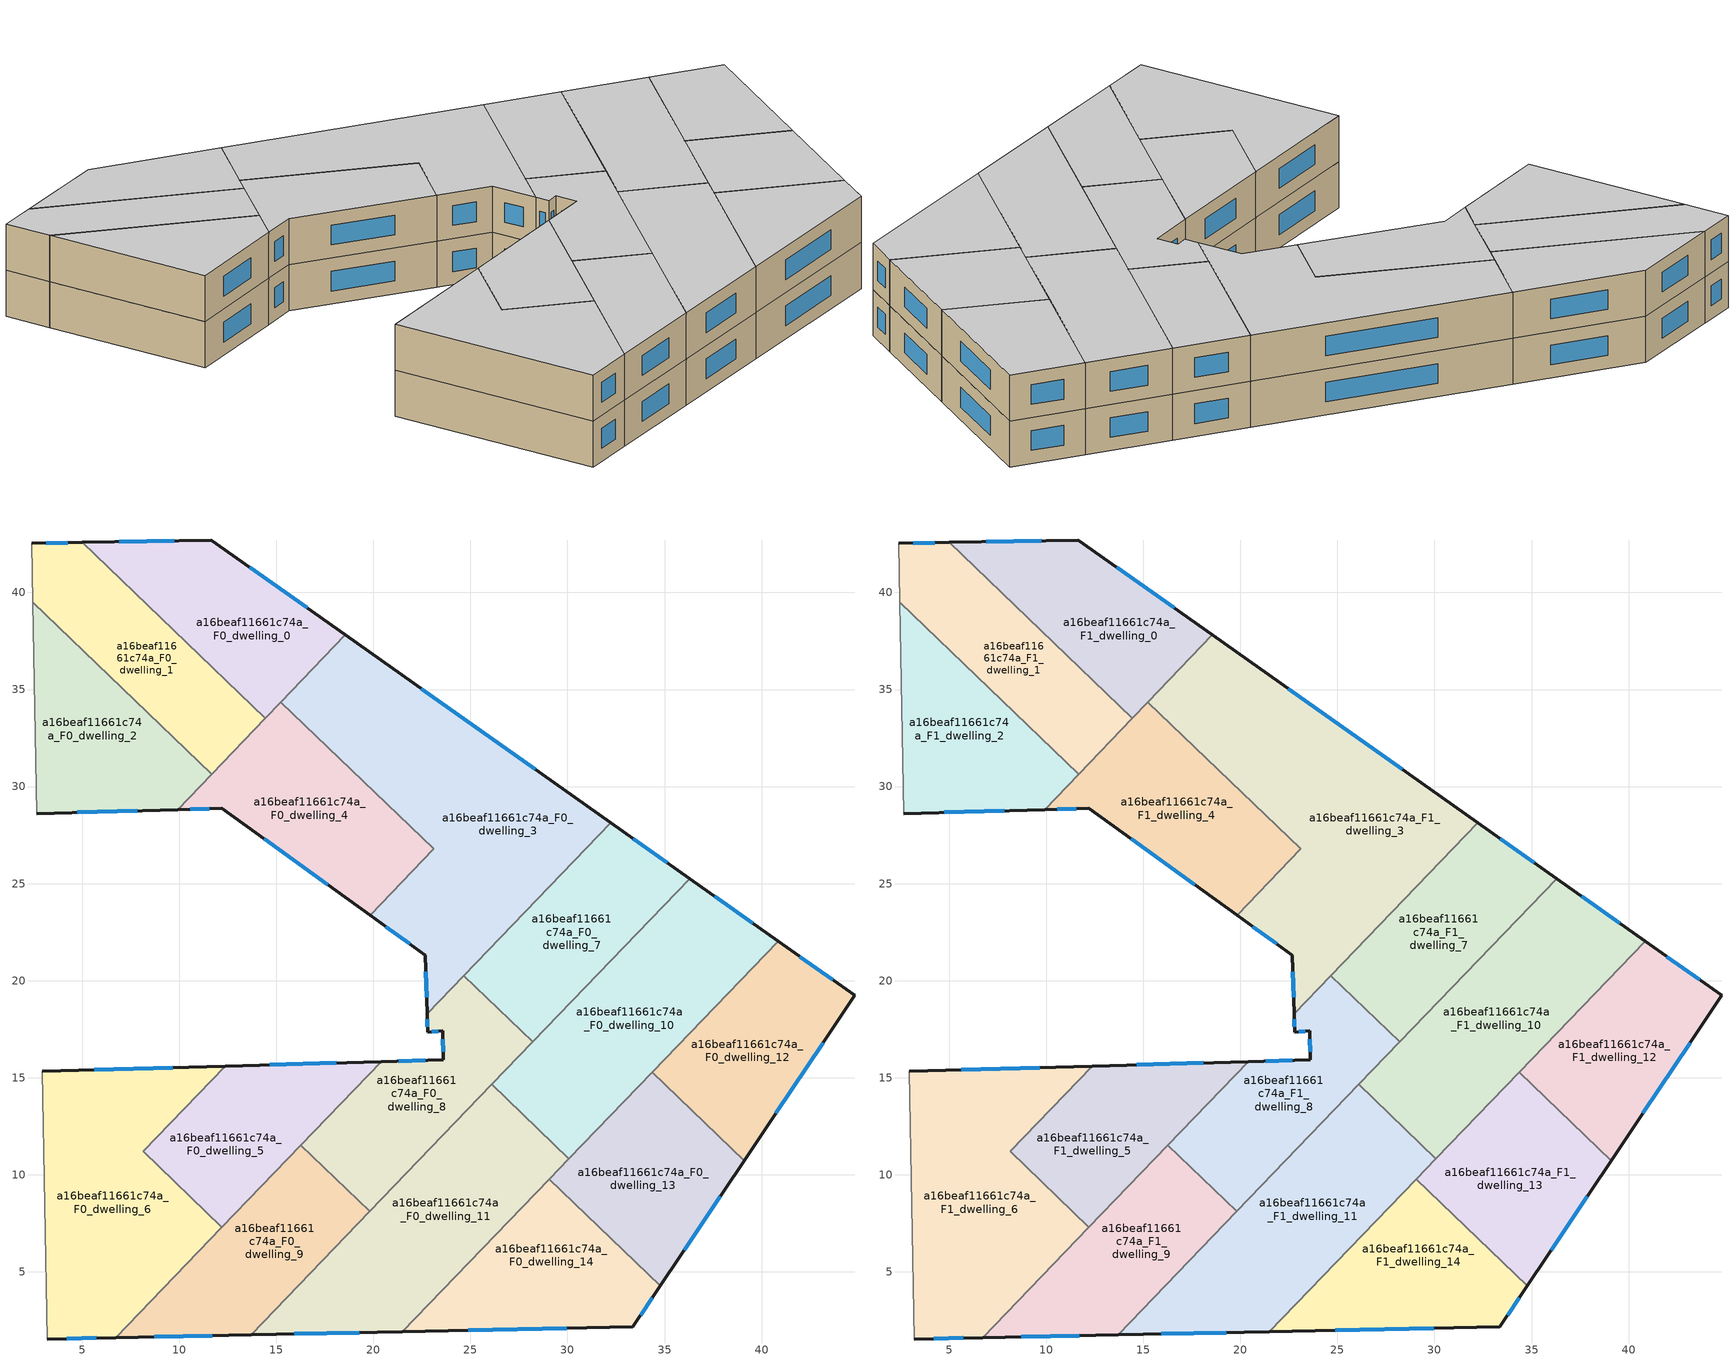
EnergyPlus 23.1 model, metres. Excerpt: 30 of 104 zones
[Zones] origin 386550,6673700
a16beaf11661c74a_F0_dwelling_0
 floor ground (EU_floor_Construction): 18.56,37.81 14.44,33.52 5.01,42.58 11.65,42.7 z0
 wall outside (EU_wall_Construction): 18.56,37.81 11.65,42.7 5.01,42.58 z0:3
 wall to a16beaf11661c74a_F0_dwelling_1 (EU_wall_Construction): 5.01,42.58 14.44,33.52 z0:3
 wall to a16beaf11661c74a_F0_dwelling_3 (EU_wall_Construction): 15.24,34.36 18.56,37.81 z0:3
 wall to a16beaf11661c74a_F0_dwelling_4 (EU_wall_Construction): 14.44,33.52 15.24,34.36 z0:3
 window (EU_Window_Construction): 16.59,39.21 13.62,41.3 / 9.75,42.67 6.91,42.61 z0.86:2.14
a16beaf11661c74a_F0_dwelling_1
 floor ground (EU_floor_Construction): 14.44,33.52 11.67,30.64 2.46,39.49 2.4,42.53 5.01,42.58 z0
 wall outside (EU_wall_Construction): 5.01,42.58 2.4,42.53 z0:3
 wall to a16beaf11661c74a_F0_dwelling_2 (EU_wall_Construction): 2.46,39.49 11.67,30.64 z0:3
 wall adiabatic (EU_wall_Construction): 2.4,42.53 2.46,39.49 z0:3
 wall to a16beaf11661c74a_F0_dwelling_4 (EU_wall_Construction): 11.67,30.64 14.44,33.52 z0:3
 window (EU_Window_Construction): 4.27,42.57 3.15,42.55 z0.86:2.14
a16beaf11661c74a_F0_dwelling_10
 floor ground (EU_floor_Construction): 40.85,22.04 30.07,10.84 26.1,14.66 36.3,25.26 z0
 wall outside (EU_wall_Construction): 40.85,22.04 36.3,25.26 z0:3
 wall to a16beaf11661c74a_F0_dwelling_11 (EU_wall_Construction): 26.1,14.66 30.07,10.84 z0:3
 wall to a16beaf11661c74a_F0_dwelling_12 (EU_wall_Construction): 34.36,15.3 40.85,22.04 z0:3
 wall to a16beaf11661c74a_F0_dwelling_7 (EU_wall_Construction): 36.3,25.26 28.21,16.86 z0:3
 wall to a16beaf11661c74a_F0_dwelling_13 (EU_wall_Construction): 30.07,10.84 34.36,15.3 z0:3
 wall to a16beaf11661c74a_F0_dwelling_8 (EU_wall_Construction): 28.21,16.86 26.1,14.66 z0:3
 window (EU_Window_Construction): 39.55,22.96 37.6,24.34 z0.86:2.14
a16beaf11661c74a_F0_dwelling_11
 floor ground (EU_floor_Construction): 30.07,10.84 21.5,1.92 13.7,1.76 26.1,14.66 z0
 wall outside (EU_wall_Construction): 13.7,1.76 21.5,1.92 z0:3
 wall to a16beaf11661c74a_F0_dwelling_14 (EU_wall_Construction): 21.5,1.92 29.05,9.78 z0:3
 wall to a16beaf11661c74a_F0_dwelling_8 (EU_wall_Construction): 26.1,14.66 19.81,8.12 z0:3
 wall to a16beaf11661c74a_F0_dwelling_9 (EU_wall_Construction): 19.81,8.12 13.7,1.76 z0:3
 wall to a16beaf11661c74a_F0_dwelling_13 (EU_wall_Construction): 29.05,9.78 30.07,10.84 z0:3
 window (EU_Window_Construction): 15.93,1.81 19.27,1.88 z0.86:2.14
a16beaf11661c74a_F0_dwelling_12
 floor ground (EU_floor_Construction): 44.8,19.25 39.1,10.74 34.36,15.3 40.85,22.04 z0
 wall outside (EU_wall_Construction): 39.1,10.74 44.8,19.25 40.85,22.04 z0:3
 wall to a16beaf11661c74a_F0_dwelling_13 (EU_wall_Construction): 34.36,15.3 39.1,10.74 z0:3
 window (EU_Window_Construction): 43.67,20.05 41.98,21.25 / 40.73,13.17 43.17,16.82 z0.86:2.14
a16beaf11661c74a_F0_dwelling_13
 floor ground (EU_floor_Construction): 39.1,10.74 34.77,4.28 29.05,9.78 34.36,15.3 z0
 wall outside (EU_wall_Construction): 34.77,4.28 39.1,10.74 z0:3
 wall to a16beaf11661c74a_F0_dwelling_14 (EU_wall_Construction): 29.05,9.78 34.77,4.28 z0:3
 window (EU_Window_Construction): 36.01,6.12 37.86,8.89 z0.86:2.14
a16beaf11661c74a_F0_dwelling_14
 floor ground (EU_floor_Construction): 34.77,4.28 33.36,2.17 21.5,1.92 29.05,9.78 z0
 wall outside (EU_wall_Construction): 21.5,1.92 33.36,2.17 34.77,4.28 z0:3
 window (EU_Window_Construction): 33.77,2.77 34.37,3.67 / 24.89,1.99 29.97,2.1 z0.86:2.14
a16beaf11661c74a_F0_dwelling_2
 floor ground (EU_floor_Construction): 11.67,30.64 9.91,28.82 2.67,28.61 2.46,39.49 z0
 wall outside (EU_wall_Construction): 2.67,28.61 9.91,28.82 z0:3
 wall adiabatic (EU_wall_Construction): 2.46,39.49 2.67,28.61 z0:3
 wall to a16beaf11661c74a_F0_dwelling_4 (EU_wall_Construction): 9.91,28.82 11.67,30.64 z0:3
 window (EU_Window_Construction): 4.74,28.67 7.85,28.76 z0.86:2.14
a16beaf11661c74a_F0_dwelling_3
 floor ground (EU_floor_Construction): 32.23,28.14 22.76,18.29 22.67,21.32 19.83,23.37 23.11,26.79 15.24,34.36 18.56,37.81 z0
 wall outside (EU_wall_Construction): 19.83,23.37 22.67,21.32 22.76,18.29 / 32.23,28.14 18.56,37.81 z0:3
 wall to a16beaf11661c74a_F0_dwelling_4 (EU_wall_Construction): 15.24,34.36 23.11,26.79 19.83,23.37 z0:3
 wall to a16beaf11661c74a_F0_dwelling_7 (EU_wall_Construction): 24.66,20.27 32.23,28.14 z0:3
 wall to a16beaf11661c74a_F0_dwelling_8 (EU_wall_Construction): 22.76,18.29 24.66,20.27 z0:3
 window (EU_Window_Construction): 22.7,20.45 22.74,19.16 / 20.64,22.79 21.86,21.91 / 28.33,30.9 22.47,35.05 z0.86:2.14
a16beaf11661c74a_F0_dwelling_4
 floor ground (EU_floor_Construction): 23.11,26.79 19.83,23.37 12.19,28.88 9.91,28.82 15.24,34.36 z0
 wall outside (EU_wall_Construction): 9.91,28.82 12.19,28.88 19.83,23.37 z0:3
 window (EU_Window_Construction): 14.37,27.31 17.65,24.95 / 10.56,28.83 11.54,28.86 z0.86:2.14
a16beaf11661c74a_F0_dwelling_5
 floor ground (EU_floor_Construction): 20.39,15.83 12.2,7.3 8.14,11.21 12.36,15.6 z0
 wall outside (EU_wall_Construction): 20.39,15.83 12.36,15.6 z0:3
 wall to a16beaf11661c74a_F0_dwelling_6 (EU_wall_Construction): 12.36,15.6 8.14,11.21 12.2,7.3 z0:3
 wall to a16beaf11661c74a_F0_dwelling_8 (EU_wall_Construction): 16.27,11.53 20.39,15.83 z0:3
 wall to a16beaf11661c74a_F0_dwelling_9 (EU_wall_Construction): 12.2,7.3 16.27,11.53 z0:3
 window (EU_Window_Construction): 18.1,15.76 14.65,15.67 z0.86:2.14
a16beaf11661c74a_F0_dwelling_6
 floor ground (EU_floor_Construction): 12.36,15.6 8.14,11.21 12.2,7.3 6.73,1.62 3.2,1.54 2.93,15.34 z0
 wall outside (EU_wall_Construction): 3.2,1.54 6.73,1.62 / 12.36,15.6 2.93,15.34 z0:3
 wall adiabatic (EU_wall_Construction): 2.93,15.34 3.2,1.54 z0:3
 wall to a16beaf11661c74a_F0_dwelling_9 (EU_wall_Construction): 6.73,1.62 12.2,7.3 z0:3
 window (EU_Window_Construction): 4.21,1.57 5.72,1.6 / 9.67,15.53 5.63,15.41 z0.86:2.14
a16beaf11661c74a_F0_dwelling_7
 floor ground (EU_floor_Construction): 36.3,25.26 28.21,16.86 24.66,20.27 32.23,28.14 z0
 wall outside (EU_wall_Construction): 36.3,25.26 32.23,28.14 z0:3
 wall to a16beaf11661c74a_F0_dwelling_8 (EU_wall_Construction): 24.66,20.27 28.21,16.86 z0:3
 window (EU_Window_Construction): 35.13,26.09 33.39,27.32 z0.86:2.14
a16beaf11661c74a_F0_dwelling_8
 floor ground (EU_floor_Construction): 28.21,16.86 19.81,8.12 16.27,11.53 20.39,15.83 23.6,15.92 23.58,17.42 22.79,17.35 22.76,18.29 24.66,20.27 z0
 wall outside (EU_wall_Construction): 22.76,18.29 22.79,17.35 23.58,17.42 23.6,15.92 20.39,15.83 z0:3
 wall to a16beaf11661c74a_F0_dwelling_9 (EU_wall_Construction): 16.27,11.53 19.81,8.12 z0:3
 window (EU_Window_Construction): 22.68,15.89 21.31,15.85 / 23.59,16.99 23.59,16.35 / 23.02,17.37 23.36,17.4 / 22.77,18.02 22.78,17.62 z0.86:2.14
a16beaf11661c74a_F0_dwelling_9
 floor ground (EU_floor_Construction): 19.81,8.12 13.7,1.76 6.73,1.62 16.27,11.53 z0
 wall outside (EU_wall_Construction): 6.73,1.62 13.7,1.76 z0:3
 window (EU_Window_Construction): 8.72,1.66 11.71,1.72 z0.86:2.14
a16beaf11661c74a_F1_dwelling_0
 floor to a16beaf11661c74a_F0_dwelling_0 (EU_floor_Construction): 18.56,37.81 14.44,33.52 5.01,42.58 11.65,42.7 z3
 wall outside (EU_wall_Construction): 18.56,37.81 11.65,42.7 5.01,42.58 z3:6
 wall to a16beaf11661c74a_F1_dwelling_1 (EU_wall_Construction): 5.01,42.58 14.44,33.52 z3:6
 wall to a16beaf11661c74a_F1_dwelling_3 (EU_wall_Construction): 15.24,34.36 18.56,37.81 z3:6
 wall to a16beaf11661c74a_F1_dwelling_4 (EU_wall_Construction): 14.44,33.52 15.24,34.36 z3:6
 window (EU_Window_Construction): 16.59,39.21 13.62,41.3 / 9.75,42.67 6.91,42.61 z3.86:5.14
 ceiling to a16beaf11661c74a_F2_dwelling_0 (EU_floor_Construction): 14.44,33.52 18.56,37.81 11.65,42.7 5.01,42.58 z6
a16beaf11661c74a_F1_dwelling_1
 floor to a16beaf11661c74a_F0_dwelling_1 (EU_floor_Construction): 14.44,33.52 11.67,30.64 2.46,39.49 2.4,42.53 5.01,42.58 z3
 wall outside (EU_wall_Construction): 5.01,42.58 2.4,42.53 z3:6
 wall to a16beaf11661c74a_F1_dwelling_2 (EU_wall_Construction): 2.46,39.49 11.67,30.64 z3:6
 wall adiabatic (EU_wall_Construction): 2.4,42.53 2.46,39.49 z3:6
 wall to a16beaf11661c74a_F1_dwelling_4 (EU_wall_Construction): 11.67,30.64 14.44,33.52 z3:6
 window (EU_Window_Construction): 4.27,42.57 3.15,42.55 z3.86:5.14
 ceiling to a16beaf11661c74a_F2_dwelling_1 (EU_floor_Construction): 11.67,30.64 14.44,33.52 5.01,42.58 2.4,42.53 2.46,39.49 z6
a16beaf11661c74a_F1_dwelling_10
 floor to a16beaf11661c74a_F0_dwelling_10 (EU_floor_Construction): 40.85,22.04 30.07,10.84 26.1,14.66 36.3,25.26 z3
 wall outside (EU_wall_Construction): 40.85,22.04 36.3,25.26 z3:6
 wall to a16beaf11661c74a_F1_dwelling_11 (EU_wall_Construction): 26.1,14.66 30.07,10.84 z3:6
 wall to a16beaf11661c74a_F1_dwelling_12 (EU_wall_Construction): 34.36,15.3 40.85,22.04 z3:6
 wall to a16beaf11661c74a_F1_dwelling_7 (EU_wall_Construction): 36.3,25.26 28.21,16.86 z3:6
 wall to a16beaf11661c74a_F1_dwelling_13 (EU_wall_Construction): 30.07,10.84 34.36,15.3 z3:6
 wall to a16beaf11661c74a_F1_dwelling_8 (EU_wall_Construction): 28.21,16.86 26.1,14.66 z3:6
 window (EU_Window_Construction): 39.55,22.96 37.6,24.34 z3.86:5.14
 ceiling to a16beaf11661c74a_F2_dwelling_10 (EU_floor_Construction): 30.07,10.84 40.85,22.04 36.3,25.26 26.1,14.66 z6
a16beaf11661c74a_F1_dwelling_11
 floor to a16beaf11661c74a_F0_dwelling_11 (EU_floor_Construction): 30.07,10.84 21.5,1.92 13.7,1.76 26.1,14.66 z3
 wall outside (EU_wall_Construction): 13.7,1.76 21.5,1.92 z3:6
 wall to a16beaf11661c74a_F1_dwelling_14 (EU_wall_Construction): 21.5,1.92 29.05,9.78 z3:6
 wall to a16beaf11661c74a_F1_dwelling_8 (EU_wall_Construction): 26.1,14.66 19.81,8.12 z3:6
 wall to a16beaf11661c74a_F1_dwelling_9 (EU_wall_Construction): 19.81,8.12 13.7,1.76 z3:6
 wall to a16beaf11661c74a_F1_dwelling_13 (EU_wall_Construction): 29.05,9.78 30.07,10.84 z3:6
 window (EU_Window_Construction): 15.93,1.81 19.27,1.88 z3.86:5.14
 ceiling to a16beaf11661c74a_F2_dwelling_11 (EU_floor_Construction): 21.5,1.92 30.07,10.84 26.1,14.66 13.7,1.76 z6
a16beaf11661c74a_F1_dwelling_12
 floor to a16beaf11661c74a_F0_dwelling_12 (EU_floor_Construction): 44.8,19.25 39.1,10.74 34.36,15.3 40.85,22.04 z3
 wall outside (EU_wall_Construction): 39.1,10.74 44.8,19.25 40.85,22.04 z3:6
 wall to a16beaf11661c74a_F1_dwelling_13 (EU_wall_Construction): 34.36,15.3 39.1,10.74 z3:6
 window (EU_Window_Construction): 43.67,20.05 41.98,21.25 / 40.73,13.17 43.17,16.82 z3.86:5.14
 ceiling to a16beaf11661c74a_F2_dwelling_12 (EU_floor_Construction): 39.1,10.74 44.8,19.25 40.85,22.04 34.36,15.3 z6
a16beaf11661c74a_F1_dwelling_13
 floor to a16beaf11661c74a_F0_dwelling_13 (EU_floor_Construction): 39.1,10.74 34.77,4.28 29.05,9.78 34.36,15.3 z3
 wall outside (EU_wall_Construction): 34.77,4.28 39.1,10.74 z3:6
 wall to a16beaf11661c74a_F1_dwelling_14 (EU_wall_Construction): 29.05,9.78 34.77,4.28 z3:6
 window (EU_Window_Construction): 36.01,6.12 37.86,8.89 z3.86:5.14
 ceiling to a16beaf11661c74a_F2_dwelling_13 (EU_floor_Construction): 34.77,4.28 39.1,10.74 34.36,15.3 29.05,9.78 z6
a16beaf11661c74a_F1_dwelling_14
 floor to a16beaf11661c74a_F0_dwelling_14 (EU_floor_Construction): 34.77,4.28 33.36,2.17 21.5,1.92 29.05,9.78 z3
 wall outside (EU_wall_Construction): 21.5,1.92 33.36,2.17 34.77,4.28 z3:6
 window (EU_Window_Construction): 33.77,2.77 34.37,3.67 / 24.89,1.99 29.97,2.1 z3.86:5.14
 ceiling to a16beaf11661c74a_F2_dwelling_14 (EU_floor_Construction): 33.36,2.17 34.77,4.28 29.05,9.78 21.5,1.92 z6
a16beaf11661c74a_F1_dwelling_2
 floor to a16beaf11661c74a_F0_dwelling_2 (EU_floor_Construction): 11.67,30.64 9.91,28.82 2.67,28.61 2.46,39.49 z3
 wall outside (EU_wall_Construction): 2.67,28.61 9.91,28.82 z3:6
 wall adiabatic (EU_wall_Construction): 2.46,39.49 2.67,28.61 z3:6
 wall to a16beaf11661c74a_F1_dwelling_4 (EU_wall_Construction): 9.91,28.82 11.67,30.64 z3:6
 window (EU_Window_Construction): 4.74,28.67 7.85,28.76 z3.86:5.14
 ceiling to a16beaf11661c74a_F2_dwelling_2 (EU_floor_Construction): 9.91,28.82 11.67,30.64 2.46,39.49 2.67,28.61 z6
a16beaf11661c74a_F1_dwelling_3
 floor to a16beaf11661c74a_F0_dwelling_3 (EU_floor_Construction): 32.23,28.14 22.76,18.29 22.67,21.32 19.83,23.37 23.11,26.79 15.24,34.36 18.56,37.81 z3
 wall outside (EU_wall_Construction): 19.83,23.37 22.67,21.32 22.76,18.29 / 32.23,28.14 18.56,37.81 z3:6
 wall to a16beaf11661c74a_F1_dwelling_4 (EU_wall_Construction): 15.24,34.36 23.11,26.79 19.83,23.37 z3:6
 wall to a16beaf11661c74a_F1_dwelling_7 (EU_wall_Construction): 24.66,20.27 32.23,28.14 z3:6
 wall to a16beaf11661c74a_F1_dwelling_8 (EU_wall_Construction): 22.76,18.29 24.66,20.27 z3:6
 window (EU_Window_Construction): 22.7,20.45 22.74,19.16 / 20.64,22.79 21.86,21.91 / 28.33,30.9 22.47,35.05 z3.86:5.14
 ceiling to a16beaf11661c74a_F2_dwelling_3 (EU_floor_Construction): 22.76,18.29 32.23,28.14 18.56,37.81 15.24,34.36 23.11,26.79 19.83,23.37 22.67,21.32 z6
a16beaf11661c74a_F1_dwelling_4
 floor to a16beaf11661c74a_F0_dwelling_4 (EU_floor_Construction): 23.11,26.79 19.83,23.37 12.19,28.88 9.91,28.82 15.24,34.36 z3
 wall outside (EU_wall_Construction): 9.91,28.82 12.19,28.88 19.83,23.37 z3:6
 window (EU_Window_Construction): 14.37,27.31 17.65,24.95 / 10.56,28.83 11.54,28.86 z3.86:5.14
 ceiling to a16beaf11661c74a_F2_dwelling_4 (EU_floor_Construction): 19.83,23.37 23.11,26.79 15.24,34.36 9.91,28.82 12.19,28.88 z6
a16beaf11661c74a_F1_dwelling_5
 floor to a16beaf11661c74a_F0_dwelling_5 (EU_floor_Construction): 20.39,15.83 12.2,7.3 8.14,11.21 12.36,15.6 z3
 wall outside (EU_wall_Construction): 20.39,15.83 12.36,15.6 z3:6
 wall to a16beaf11661c74a_F1_dwelling_6 (EU_wall_Construction): 12.36,15.6 8.14,11.21 12.2,7.3 z3:6
 wall to a16beaf11661c74a_F1_dwelling_8 (EU_wall_Construction): 16.27,11.53 20.39,15.83 z3:6
 wall to a16beaf11661c74a_F1_dwelling_9 (EU_wall_Construction): 12.2,7.3 16.27,11.53 z3:6
 window (EU_Window_Construction): 18.1,15.76 14.65,15.67 z3.86:5.14
 ceiling to a16beaf11661c74a_F2_dwelling_5 (EU_floor_Construction): 12.2,7.3 20.39,15.83 12.36,15.6 8.14,11.21 z6
a16beaf11661c74a_F1_dwelling_6
 floor to a16beaf11661c74a_F0_dwelling_6 (EU_floor_Construction): 12.36,15.6 8.14,11.21 12.2,7.3 6.73,1.62 3.2,1.54 2.93,15.34 z3
 wall outside (EU_wall_Construction): 3.2,1.54 6.73,1.62 / 12.36,15.6 2.93,15.34 z3:6
 wall adiabatic (EU_wall_Construction): 2.93,15.34 3.2,1.54 z3:6
 wall to a16beaf11661c74a_F1_dwelling_9 (EU_wall_Construction): 6.73,1.62 12.2,7.3 z3:6
 window (EU_Window_Construction): 4.21,1.57 5.72,1.6 / 9.67,15.53 5.63,15.41 z3.86:5.14
 ceiling to a16beaf11661c74a_F2_dwelling_6 (EU_floor_Construction): 6.73,1.62 12.2,7.3 8.14,11.21 12.36,15.6 2.93,15.34 3.2,1.54 z6
a16beaf11661c74a_F1_dwelling_7
 floor to a16beaf11661c74a_F0_dwelling_7 (EU_floor_Construction): 36.3,25.26 28.21,16.86 24.66,20.27 32.23,28.14 z3
 wall outside (EU_wall_Construction): 36.3,25.26 32.23,28.14 z3:6
 wall to a16beaf11661c74a_F1_dwelling_8 (EU_wall_Construction): 24.66,20.27 28.21,16.86 z3:6
 window (EU_Window_Construction): 35.13,26.09 33.39,27.32 z3.86:5.14
 ceiling to a16beaf11661c74a_F2_dwelling_7 (EU_floor_Construction): 28.21,16.86 36.3,25.26 32.23,28.14 24.66,20.27 z6
a16beaf11661c74a_F1_dwelling_8
 floor to a16beaf11661c74a_F0_dwelling_8 (EU_floor_Construction): 28.21,16.86 19.81,8.12 16.27,11.53 20.39,15.83 23.6,15.92 23.58,17.42 22.79,17.35 22.76,18.29 24.66,20.27 z3
 wall outside (EU_wall_Construction): 22.76,18.29 22.79,17.35 23.58,17.42 23.6,15.92 20.39,15.83 z3:6
 wall to a16beaf11661c74a_F1_dwelling_9 (EU_wall_Construction): 16.27,11.53 19.81,8.12 z3:6
 window (EU_Window_Construction): 22.68,15.89 21.31,15.85 / 23.59,16.99 23.59,16.35 / 23.02,17.37 23.36,17.4 / 22.77,18.02 22.78,17.62 z3.86:5.14
 ceiling to a16beaf11661c74a_F2_dwelling_8 (EU_floor_Construction): 19.81,8.12 28.21,16.86 24.66,20.27 22.76,18.29 22.79,17.35 23.58,17.42 23.6,15.92 20.39,15.83 16.27,11.53 z6
a16beaf11661c74a_F1_dwelling_9
 floor to a16beaf11661c74a_F0_dwelling_9 (EU_floor_Construction): 19.81,8.12 13.7,1.76 6.73,1.62 16.27,11.53 z3
 wall outside (EU_wall_Construction): 6.73,1.62 13.7,1.76 z3:6
 window (EU_Window_Construction): 8.72,1.66 11.71,1.72 z3.86:5.14
 ceiling to a16beaf11661c74a_F2_dwelling_9 (EU_floor_Construction): 13.7,1.76 19.81,8.12 16.27,11.53 6.73,1.62 z6
[Building]
EU S2 Campaign: North Axis=0; Terrain=City; Solar Distribution=FullExterior
[Site:Location]
Helsinki-Vantaa.AP: Latitude=60.317; Longitude=24.963; Time Zone=2; Elevation=54.6
[SizingPeriod:WeatherFileDays]
AnnualSizingPeriod: Begin Month=1; Begin Day of Month=1; End Month=12; End Day of Month=31; Day of Week for Start Day=Monday; Use Weather File Daylight Saving Period=No; Use Weather File Rain and Snow Indicators=No
[MATERIAL]
EU_InternalMass_Material: Roughness=MediumRough; Thickness=0.1; Conductivity=1; Density=1800; Specific Heat=900; Thermal Absorptance=0.9; Solar Absorptance=0.7; Visible Absorptance=0.7
[MATERIAL:NOMASS] Roughness=MediumRough; Thermal Absorptance=0.9; Solar Absorptance=0.7; Visible Absorptance=0.7
Name | Thermal Resistance
EU_wall_NoMass | 1.10183
EU_floor_NoMass | 1.70606
[WINDOWMATERIAL:SIMPLEGLAZINGSYSTEM]
EU_Window_SimpleGlazing: UFactor=3.11035; Solar Heat Gain Coefficient=0.8; Visible Transmittance=0.8
[CONSTRUCTION]
EU_wall_Construction: EU_wall_NoMass
EU_floor_Construction: EU_floor_NoMass
EU_Window_Construction: EU_Window_SimpleGlazing
EU_InternalMass_Construction: EU_InternalMass_Material
[ZONE] Type=1; Multiplier=1; Ceiling Height=autocalculate; Floor Area=autocalculate; Part of Total Floor Area=Yes
Name | Volume
a16beaf11661c74a_F0_dwelling_0; a16beaf11661c74a_F1_dwelling_0; a16beaf11661c74a_F0_dwelling_8; a16beaf11661c74a_F1_dwelling_8 | 166.733
a16beaf11661c74a_F0_dwelling_1; a16beaf11661c74a_F1_dwelling_1 | 166.741
a16beaf11661c74a_F0_dwelling_10; a16beaf11661c74a_F1_dwelling_10 | 250.133
a16beaf11661c74a_F0_dwelling_11; a16beaf11661c74a_F1_dwelling_11 | 250.11
a16beaf11661c74a_F0_dwelling_12; a16beaf11661c74a_F1_dwelling_12 | 166.745
a16beaf11661c74a_F0_dwelling_13; a16beaf11661c74a_F1_dwelling_13 | 166.737
a16beaf11661c74a_F0_dwelling_14; a16beaf11661c74a_F1_dwelling_14 | 166.75
a16beaf11661c74a_F0_dwelling_2; a16beaf11661c74a_F1_dwelling_2 | 166.762
a16beaf11661c74a_F0_dwelling_3; a16beaf11661c74a_F1_dwelling_3 | 381.353
a16beaf11661c74a_F0_dwelling_4; a16beaf11661c74a_F1_dwelling_4 | 183.973
a16beaf11661c74a_F0_dwelling_5; a16beaf11661c74a_F1_dwelling_5 | 151.468
a16beaf11661c74a_F0_dwelling_6; a16beaf11661c74a_F1_dwelling_6 | 283.698
a16beaf11661c74a_F0_dwelling_7; a16beaf11661c74a_F1_dwelling_7 | 166.718
a16beaf11661c74a_F0_dwelling_9; a16beaf11661c74a_F1_dwelling_9 | 166.726
[INTERNALMASS] Construction=EU_InternalMass_Construction
Name | Zone or ZoneList | Surface Area
a16beaf11661c74a_F0_dwelling_0_EU_InternalMass | a16beaf11661c74a_F0_dwelling_0 | 55.5774
a16beaf11661c74a_F0_dwelling_1_EU_InternalMass | a16beaf11661c74a_F0_dwelling_1 | 55.5804
a16beaf11661c74a_F0_dwelling_2_EU_InternalMass | a16beaf11661c74a_F0_dwelling_2 | 55.5874
a16beaf11661c74a_F0_dwelling_3_EU_InternalMass | a16beaf11661c74a_F0_dwelling_3 | 127.118
a16beaf11661c74a_F0_dwelling_4_EU_InternalMass | a16beaf11661c74a_F0_dwelling_4 | 61.324
a16beaf11661c74a_F0_dwelling_5_EU_InternalMass | a16beaf11661c74a_F0_dwelling_5 | 50.4892
a16beaf11661c74a_F0_dwelling_6_EU_InternalMass | a16beaf11661c74a_F0_dwelling_6 | 94.5652
a16beaf11661c74a_F0_dwelling_7_EU_InternalMass | a16beaf11661c74a_F0_dwelling_7 | 55.573
a16beaf11661c74a_F0_dwelling_8_EU_InternalMass | a16beaf11661c74a_F0_dwelling_8 | 55.5777
a16beaf11661c74a_F0_dwelling_9_EU_InternalMass | a16beaf11661c74a_F0_dwelling_9 | 55.5757
a16beaf11661c74a_F0_dwelling_10_EU_InternalMass | a16beaf11661c74a_F0_dwelling_10 | 83.3779
a16beaf11661c74a_F0_dwelling_11_EU_InternalMass | a16beaf11661c74a_F0_dwelling_11 | 83.3698
a16beaf11661c74a_F0_dwelling_12_EU_InternalMass | a16beaf11661c74a_F0_dwelling_12 | 55.5818
a16beaf11661c74a_F0_dwelling_13_EU_InternalMass | a16beaf11661c74a_F0_dwelling_13 | 55.579
a16beaf11661c74a_F0_dwelling_14_EU_InternalMass | a16beaf11661c74a_F0_dwelling_14 | 55.5833
a16beaf11661c74a_F1_dwelling_0_EU_InternalMass | a16beaf11661c74a_F1_dwelling_0 | 55.5774
a16beaf11661c74a_F1_dwelling_1_EU_InternalMass | a16beaf11661c74a_F1_dwelling_1 | 55.5804
a16beaf11661c74a_F1_dwelling_2_EU_InternalMass | a16beaf11661c74a_F1_dwelling_2 | 55.5874
a16beaf11661c74a_F1_dwelling_3_EU_InternalMass | a16beaf11661c74a_F1_dwelling_3 | 127.118
a16beaf11661c74a_F1_dwelling_4_EU_InternalMass | a16beaf11661c74a_F1_dwelling_4 | 61.324
a16beaf11661c74a_F1_dwelling_5_EU_InternalMass | a16beaf11661c74a_F1_dwelling_5 | 50.4892
a16beaf11661c74a_F1_dwelling_6_EU_InternalMass | a16beaf11661c74a_F1_dwelling_6 | 94.5652
a16beaf11661c74a_F1_dwelling_7_EU_InternalMass | a16beaf11661c74a_F1_dwelling_7 | 55.573
a16beaf11661c74a_F1_dwelling_8_EU_InternalMass | a16beaf11661c74a_F1_dwelling_8 | 55.5777
a16beaf11661c74a_F1_dwelling_9_EU_InternalMass | a16beaf11661c74a_F1_dwelling_9 | 55.5757
a16beaf11661c74a_F1_dwelling_10_EU_InternalMass | a16beaf11661c74a_F1_dwelling_10 | 83.3779
a16beaf11661c74a_F1_dwelling_11_EU_InternalMass | a16beaf11661c74a_F1_dwelling_11 | 83.3698
a16beaf11661c74a_F1_dwelling_12_EU_InternalMass | a16beaf11661c74a_F1_dwelling_12 | 55.5818
a16beaf11661c74a_F1_dwelling_13_EU_InternalMass | a16beaf11661c74a_F1_dwelling_13 | 55.579
a16beaf11661c74a_F1_dwelling_14_EU_InternalMass | a16beaf11661c74a_F1_dwelling_14 | 55.5833
[OTHEREQUIPMENT] Fuel Type=Electricity; Design Level Calculation Method=Watts/Area; Power per Zone Floor Area=1; Fraction Latent=0; Fraction Radiant=0; Fraction Lost=0; Carbon Dioxide Generation Rate=0; EndUse Subcategory=EU_Step8_InternalGains
Name | Zone or ZoneList or Space or SpaceList | Schedule
EU_Step8_InternalGain_a16beaf11661c74a_F0_dwelling_0_f000 | a16beaf11661c74a_F0_dwelling_0 | EU_Step8_GainSchedule_a16beaf11661c74a_F0_dwelling_0_f000
EU_Step8_InternalGain_a16beaf11661c74a_F0_dwelling_1_f000 | a16beaf11661c74a_F0_dwelling_1 | EU_Step8_GainSchedule_a16beaf11661c74a_F0_dwelling_1_f000
EU_Step8_InternalGain_a16beaf11661c74a_F0_dwelling_2_f000 | a16beaf11661c74a_F0_dwelling_2 | EU_Step8_GainSchedule_a16beaf11661c74a_F0_dwelling_2_f000
EU_Step8_InternalGain_a16beaf11661c74a_F0_dwelling_3_f000 | a16beaf11661c74a_F0_dwelling_3 | EU_Step8_GainSchedule_a16beaf11661c74a_F0_dwelling_3_f000
EU_Step8_InternalGain_a16beaf11661c74a_F0_dwelling_4_f000 | a16beaf11661c74a_F0_dwelling_4 | EU_Step8_GainSchedule_a16beaf11661c74a_F0_dwelling_4_f000
EU_Step8_InternalGain_a16beaf11661c74a_F0_dwelling_5_f000 | a16beaf11661c74a_F0_dwelling_5 | EU_Step8_GainSchedule_a16beaf11661c74a_F0_dwelling_5_f000
EU_Step8_InternalGain_a16beaf11661c74a_F0_dwelling_6_f000 | a16beaf11661c74a_F0_dwelling_6 | EU_Step8_GainSchedule_a16beaf11661c74a_F0_dwelling_6_f000
EU_Step8_InternalGain_a16beaf11661c74a_F0_dwelling_7_f000 | a16beaf11661c74a_F0_dwelling_7 | EU_Step8_GainSchedule_a16beaf11661c74a_F0_dwelling_7_f000
EU_Step8_InternalGain_a16beaf11661c74a_F0_dwelling_8_f000 | a16beaf11661c74a_F0_dwelling_8 | EU_Step8_GainSchedule_a16beaf11661c74a_F0_dwelling_8_f000
EU_Step8_InternalGain_a16beaf11661c74a_F0_dwelling_9_f000 | a16beaf11661c74a_F0_dwelling_9 | EU_Step8_GainSchedule_a16beaf11661c74a_F0_dwelling_9_f000
EU_Step8_InternalGain_a16beaf11661c74a_F0_dwelling_10_f000 | a16beaf11661c74a_F0_dwelling_10 | EU_Step8_GainSchedule_a16beaf11661c74a_F0_dwelling_10_f000
EU_Step8_InternalGain_a16beaf11661c74a_F0_dwelling_11_f000 | a16beaf11661c74a_F0_dwelling_11 | EU_Step8_GainSchedule_a16beaf11661c74a_F0_dwelling_11_f000
EU_Step8_InternalGain_a16beaf11661c74a_F0_dwelling_12_f000 | a16beaf11661c74a_F0_dwelling_12 | EU_Step8_GainSchedule_a16beaf11661c74a_F0_dwelling_12_f000
EU_Step8_InternalGain_a16beaf11661c74a_F0_dwelling_13_f000 | a16beaf11661c74a_F0_dwelling_13 | EU_Step8_GainSchedule_a16beaf11661c74a_F0_dwelling_13_f000
EU_Step8_InternalGain_a16beaf11661c74a_F0_dwelling_14_f000 | a16beaf11661c74a_F0_dwelling_14 | EU_Step8_GainSchedule_a16beaf11661c74a_F0_dwelling_14_f000
EU_Step8_InternalGain_a16beaf11661c74a_F1_dwelling_0_f000 | a16beaf11661c74a_F1_dwelling_0 | EU_Step8_GainSchedule_a16beaf11661c74a_F1_dwelling_0_f000
EU_Step8_InternalGain_a16beaf11661c74a_F1_dwelling_1_f000 | a16beaf11661c74a_F1_dwelling_1 | EU_Step8_GainSchedule_a16beaf11661c74a_F1_dwelling_1_f000
EU_Step8_InternalGain_a16beaf11661c74a_F1_dwelling_2_f000 | a16beaf11661c74a_F1_dwelling_2 | EU_Step8_GainSchedule_a16beaf11661c74a_F1_dwelling_2_f000
EU_Step8_InternalGain_a16beaf11661c74a_F1_dwelling_3_f000 | a16beaf11661c74a_F1_dwelling_3 | EU_Step8_GainSchedule_a16beaf11661c74a_F1_dwelling_3_f000
EU_Step8_InternalGain_a16beaf11661c74a_F1_dwelling_4_f000 | a16beaf11661c74a_F1_dwelling_4 | EU_Step8_GainSchedule_a16beaf11661c74a_F1_dwelling_4_f000
EU_Step8_InternalGain_a16beaf11661c74a_F1_dwelling_5_f000 | a16beaf11661c74a_F1_dwelling_5 | EU_Step8_GainSchedule_a16beaf11661c74a_F1_dwelling_5_f000
EU_Step8_InternalGain_a16beaf11661c74a_F1_dwelling_6_f000 | a16beaf11661c74a_F1_dwelling_6 | EU_Step8_GainSchedule_a16beaf11661c74a_F1_dwelling_6_f000
EU_Step8_InternalGain_a16beaf11661c74a_F1_dwelling_7_f000 | a16beaf11661c74a_F1_dwelling_7 | EU_Step8_GainSchedule_a16beaf11661c74a_F1_dwelling_7_f000
EU_Step8_InternalGain_a16beaf11661c74a_F1_dwelling_8_f000 | a16beaf11661c74a_F1_dwelling_8 | EU_Step8_GainSchedule_a16beaf11661c74a_F1_dwelling_8_f000
EU_Step8_InternalGain_a16beaf11661c74a_F1_dwelling_9_f000 | a16beaf11661c74a_F1_dwelling_9 | EU_Step8_GainSchedule_a16beaf11661c74a_F1_dwelling_9_f000
EU_Step8_InternalGain_a16beaf11661c74a_F1_dwelling_10_f000 | a16beaf11661c74a_F1_dwelling_10 | EU_Step8_GainSchedule_a16beaf11661c74a_F1_dwelling_10_f000
EU_Step8_InternalGain_a16beaf11661c74a_F1_dwelling_11_f000 | a16beaf11661c74a_F1_dwelling_11 | EU_Step8_GainSchedule_a16beaf11661c74a_F1_dwelling_11_f000
EU_Step8_InternalGain_a16beaf11661c74a_F1_dwelling_12_f000 | a16beaf11661c74a_F1_dwelling_12 | EU_Step8_GainSchedule_a16beaf11661c74a_F1_dwelling_12_f000
EU_Step8_InternalGain_a16beaf11661c74a_F1_dwelling_13_f000 | a16beaf11661c74a_F1_dwelling_13 | EU_Step8_GainSchedule_a16beaf11661c74a_F1_dwelling_13_f000
EU_Step8_InternalGain_a16beaf11661c74a_F1_dwelling_14_f000 | a16beaf11661c74a_F1_dwelling_14 | EU_Step8_GainSchedule_a16beaf11661c74a_F1_dwelling_14_f000
[ZONEVENTILATION:DESIGNFLOWRATE] Schedule=EU_AlwaysOn; Design Flow Rate Calculation Method=AirChanges/Hour; Air Changes per Hour=0.756316; Ventilation Type=Natural; Fan Pressure Rise=0; Fan Total Efficiency=1; Constant Term Coefficient=1; Temperature Term Coefficient=0; Velocity Term Coefficient=0; Velocity Squared Term Coefficient=0; Minimum Indoor Temperature=-100; Maximum Indoor Temperature=100; Delta Temperature=-100; Minimum Outdoor Temperature=-100; Maximum Outdoor Temperature=100; Maximum Wind Speed=40
Name | Zone or ZoneList or Space or SpaceList
EU_ConstantAir_a16beaf11661c74a_F0_dwelling_0 | a16beaf11661c74a_F0_dwelling_0
EU_ConstantAir_a16beaf11661c74a_F0_dwelling_1 | a16beaf11661c74a_F0_dwelling_1
EU_ConstantAir_a16beaf11661c74a_F0_dwelling_2 | a16beaf11661c74a_F0_dwelling_2
EU_ConstantAir_a16beaf11661c74a_F0_dwelling_3 | a16beaf11661c74a_F0_dwelling_3
EU_ConstantAir_a16beaf11661c74a_F0_dwelling_4 | a16beaf11661c74a_F0_dwelling_4
EU_ConstantAir_a16beaf11661c74a_F0_dwelling_5 | a16beaf11661c74a_F0_dwelling_5
EU_ConstantAir_a16beaf11661c74a_F0_dwelling_6 | a16beaf11661c74a_F0_dwelling_6
EU_ConstantAir_a16beaf11661c74a_F0_dwelling_7 | a16beaf11661c74a_F0_dwelling_7
EU_ConstantAir_a16beaf11661c74a_F0_dwelling_8 | a16beaf11661c74a_F0_dwelling_8
EU_ConstantAir_a16beaf11661c74a_F0_dwelling_9 | a16beaf11661c74a_F0_dwelling_9
EU_ConstantAir_a16beaf11661c74a_F0_dwelling_10 | a16beaf11661c74a_F0_dwelling_10
EU_ConstantAir_a16beaf11661c74a_F0_dwelling_11 | a16beaf11661c74a_F0_dwelling_11
EU_ConstantAir_a16beaf11661c74a_F0_dwelling_12 | a16beaf11661c74a_F0_dwelling_12
EU_ConstantAir_a16beaf11661c74a_F0_dwelling_13 | a16beaf11661c74a_F0_dwelling_13
EU_ConstantAir_a16beaf11661c74a_F0_dwelling_14 | a16beaf11661c74a_F0_dwelling_14
EU_ConstantAir_a16beaf11661c74a_F1_dwelling_0 | a16beaf11661c74a_F1_dwelling_0
EU_ConstantAir_a16beaf11661c74a_F1_dwelling_1 | a16beaf11661c74a_F1_dwelling_1
EU_ConstantAir_a16beaf11661c74a_F1_dwelling_2 | a16beaf11661c74a_F1_dwelling_2
EU_ConstantAir_a16beaf11661c74a_F1_dwelling_3 | a16beaf11661c74a_F1_dwelling_3
EU_ConstantAir_a16beaf11661c74a_F1_dwelling_4 | a16beaf11661c74a_F1_dwelling_4
EU_ConstantAir_a16beaf11661c74a_F1_dwelling_5 | a16beaf11661c74a_F1_dwelling_5
EU_ConstantAir_a16beaf11661c74a_F1_dwelling_6 | a16beaf11661c74a_F1_dwelling_6
EU_ConstantAir_a16beaf11661c74a_F1_dwelling_7 | a16beaf11661c74a_F1_dwelling_7
EU_ConstantAir_a16beaf11661c74a_F1_dwelling_8 | a16beaf11661c74a_F1_dwelling_8
EU_ConstantAir_a16beaf11661c74a_F1_dwelling_9 | a16beaf11661c74a_F1_dwelling_9
EU_ConstantAir_a16beaf11661c74a_F1_dwelling_10 | a16beaf11661c74a_F1_dwelling_10
EU_ConstantAir_a16beaf11661c74a_F1_dwelling_11 | a16beaf11661c74a_F1_dwelling_11
EU_ConstantAir_a16beaf11661c74a_F1_dwelling_12 | a16beaf11661c74a_F1_dwelling_12
EU_ConstantAir_a16beaf11661c74a_F1_dwelling_13 | a16beaf11661c74a_F1_dwelling_13
EU_ConstantAir_a16beaf11661c74a_F1_dwelling_14 | a16beaf11661c74a_F1_dwelling_14
[HVACTEMPLATE:THERMOSTAT] Constant Heating Setpoint=20; Constant Cooling Setpoint=50
EU_HeatOnly_a16beaf11661c74a_F0_dwelling_0; EU_HeatOnly_a16beaf11661c74a_F0_dwelling_1; EU_HeatOnly_a16beaf11661c74a_F0_dwelling_2; EU_HeatOnly_a16beaf11661c74a_F0_dwelling_3; EU_HeatOnly_a16beaf11661c74a_F0_dwelling_4; EU_HeatOnly_a16beaf11661c74a_F0_dwelling_5; EU_HeatOnly_a16beaf11661c74a_F0_dwelling_6; EU_HeatOnly_a16beaf11661c74a_F0_dwelling_7; EU_HeatOnly_a16beaf11661c74a_F0_dwelling_8; EU_HeatOnly_a16beaf11661c74a_F0_dwelling_9; EU_HeatOnly_a16beaf11661c74a_F0_dwelling_10; EU_HeatOnly_a16beaf11661c74a_F0_dwelling_11; EU_HeatOnly_a16beaf11661c74a_F0_dwelling_12; EU_HeatOnly_a16beaf11661c74a_F0_dwelling_13; EU_HeatOnly_a16beaf11661c74a_F0_dwelling_14; EU_HeatOnly_a16beaf11661c74a_F1_dwelling_0; EU_HeatOnly_a16beaf11661c74a_F1_dwelling_1; EU_HeatOnly_a16beaf11661c74a_F1_dwelling_2; EU_HeatOnly_a16beaf11661c74a_F1_dwelling_3; EU_HeatOnly_a16beaf11661c74a_F1_dwelling_4; EU_HeatOnly_a16beaf11661c74a_F1_dwelling_5; EU_HeatOnly_a16beaf11661c74a_F1_dwelling_6; EU_HeatOnly_a16beaf11661c74a_F1_dwelling_7; EU_HeatOnly_a16beaf11661c74a_F1_dwelling_8; EU_HeatOnly_a16beaf11661c74a_F1_dwelling_9; EU_HeatOnly_a16beaf11661c74a_F1_dwelling_10; EU_HeatOnly_a16beaf11661c74a_F1_dwelling_11; EU_HeatOnly_a16beaf11661c74a_F1_dwelling_12; EU_HeatOnly_a16beaf11661c74a_F1_dwelling_13; EU_HeatOnly_a16beaf11661c74a_F1_dwelling_14; EU_HeatOnly_a16beaf11661c74a_F2_dwelling_0; EU_HeatOnly_a16beaf11661c74a_F2_dwelling_1; EU_HeatOnly_a16beaf11661c74a_F2_dwelling_2; EU_HeatOnly_a16beaf11661c74a_F2_dwelling_3; EU_HeatOnly_a16beaf11661c74a_F2_dwelling_4; EU_HeatOnly_a16beaf11661c74a_F2_dwelling_5; EU_HeatOnly_a16beaf11661c74a_F2_dwelling_6; EU_HeatOnly_a16beaf11661c74a_F2_dwelling_7; EU_HeatOnly_a16beaf11661c74a_F2_dwelling_8; EU_HeatOnly_a16beaf11661c74a_F2_dwelling_9; EU_HeatOnly_a16beaf11661c74a_F2_dwelling_10; EU_HeatOnly_a16beaf11661c74a_F2_dwelling_11; EU_HeatOnly_a16beaf11661c74a_F2_dwelling_12; EU_HeatOnly_a16beaf11661c74a_F2_dwelling_13; EU_HeatOnly_a16beaf11661c74a_F2_dwelling_14; EU_HeatOnly_a16beaf11661c74a_F3_dwelling_0; EU_HeatOnly_a16beaf11661c74a_F3_dwelling_1; EU_HeatOnly_a16beaf11661c74a_F3_dwelling_2; EU_HeatOnly_a16beaf11661c74a_F3_dwelling_3; EU_HeatOnly_a16beaf11661c74a_F3_dwelling_4; EU_HeatOnly_a16beaf11661c74a_F3_dwelling_5; EU_HeatOnly_a16beaf11661c74a_F3_dwelling_6; EU_HeatOnly_a16beaf11661c74a_F3_dwelling_7; EU_HeatOnly_a16beaf11661c74a_F3_dwelling_8; EU_HeatOnly_a16beaf11661c74a_F3_dwelling_9; EU_HeatOnly_a16beaf11661c74a_F3_dwelling_10; EU_HeatOnly_a16beaf11661c74a_F3_dwelling_11; EU_HeatOnly_a16beaf11661c74a_F3_dwelling_12; EU_HeatOnly_a16beaf11661c74a_F3_dwelling_13; EU_HeatOnly_a16beaf11661c74a_F3_dwelling_14; EU_HeatOnly_a16beaf11661c74a_F4_dwelling_0; EU_HeatOnly_a16beaf11661c74a_F4_dwelling_1; EU_HeatOnly_a16beaf11661c74a_F4_dwelling_2; EU_HeatOnly_a16beaf11661c74a_F4_dwelling_3; EU_HeatOnly_a16beaf11661c74a_F4_dwelling_4; EU_HeatOnly_a16beaf11661c74a_F4_dwelling_5; EU_HeatOnly_a16beaf11661c74a_F4_dwelling_6; EU_HeatOnly_a16beaf11661c74a_F4_dwelling_7; EU_HeatOnly_a16beaf11661c74a_F4_dwelling_8; EU_HeatOnly_a16beaf11661c74a_F4_dwelling_9; EU_HeatOnly_a16beaf11661c74a_F4_dwelling_10; EU_HeatOnly_a16beaf11661c74a_F4_dwelling_11; EU_HeatOnly_a16beaf11661c74a_F4_dwelling_12; EU_HeatOnly_a16beaf11661c74a_F4_dwelling_13; EU_HeatOnly_a16beaf11661c74a_F4_dwelling_14; EU_HeatOnly_a16beaf11661c74a_F5_dwelling_0; EU_HeatOnly_a16beaf11661c74a_F5_dwelling_1; EU_HeatOnly_a16beaf11661c74a_F5_dwelling_2; EU_HeatOnly_a16beaf11661c74a_F5_dwelling_3; EU_HeatOnly_a16beaf11661c74a_F5_dwelling_4; EU_HeatOnly_a16beaf11661c74a_F5_dwelling_5; EU_HeatOnly_a16beaf11661c74a_F5_dwelling_6; EU_HeatOnly_a16beaf11661c74a_F5_dwelling_7; EU_HeatOnly_a16beaf11661c74a_F5_dwelling_8; EU_HeatOnly_a16beaf11661c74a_F5_dwelling_9; EU_HeatOnly_a16beaf11661c74a_F5_dwelling_10; EU_HeatOnly_a16beaf11661c74a_F5_dwelling_11; EU_HeatOnly_a16beaf11661c74a_F5_dwelling_12; EU_HeatOnly_a16beaf11661c74a_F5_dwelling_13; EU_HeatOnly_a16beaf11661c74a_F5_dwelling_14; EU_HeatOnly_a16beaf11661c74a_F6_dwelling_0; EU_HeatOnly_a16beaf11661c74a_F6_dwelling_1
[HVACTEMPLATE:ZONE:IDEALLOADSAIRSYSTEM] System Availability Schedule=EU_AlwaysOn; Maximum Heating Supply Air Temperature=50; Minimum Cooling Supply Air Temperature=13; Maximum Heating Supply Air Humidity Ratio=0.0156; Minimum Cooling Supply Air Humidity Ratio=0.0077; Heating Limit=NoLimit; Cooling Limit=NoLimit; Heating Availability Schedule=EU_AlwaysOn; Cooling Availability Schedule=EU_CoolingOff; Dehumidification Control Type=ConstantSensibleHeatRatio; Cooling Sensible Heat Ratio=0.7; Dehumidification Setpoint=60; Humidification Control Type=None; Humidification Setpoint=30; Outdoor Air Method=None; Outdoor Air Flow Rate per Person=0.00944; Outdoor Air Flow Rate per Zone Floor Area=0; Outdoor Air Flow Rate per Zone=0; Demand Controlled Ventilation Type=None; Outdoor Air Economizer Type=NoEconomizer; Heat Recovery Type=None; Sensible Heat Recovery Effectiveness=0.7; Latent Heat Recovery Effectiveness=0.65
Name | Template Thermostat
a16beaf11661c74a_F0_dwelling_0 | EU_HeatOnly_a16beaf11661c74a_F0_dwelling_0
a16beaf11661c74a_F0_dwelling_1 | EU_HeatOnly_a16beaf11661c74a_F0_dwelling_1
a16beaf11661c74a_F0_dwelling_2 | EU_HeatOnly_a16beaf11661c74a_F0_dwelling_2
a16beaf11661c74a_F0_dwelling_3 | EU_HeatOnly_a16beaf11661c74a_F0_dwelling_3
a16beaf11661c74a_F0_dwelling_4 | EU_HeatOnly_a16beaf11661c74a_F0_dwelling_4
a16beaf11661c74a_F0_dwelling_5 | EU_HeatOnly_a16beaf11661c74a_F0_dwelling_5
a16beaf11661c74a_F0_dwelling_6 | EU_HeatOnly_a16beaf11661c74a_F0_dwelling_6
a16beaf11661c74a_F0_dwelling_7 | EU_HeatOnly_a16beaf11661c74a_F0_dwelling_7
a16beaf11661c74a_F0_dwelling_8 | EU_HeatOnly_a16beaf11661c74a_F0_dwelling_8
a16beaf11661c74a_F0_dwelling_9 | EU_HeatOnly_a16beaf11661c74a_F0_dwelling_9
a16beaf11661c74a_F0_dwelling_10 | EU_HeatOnly_a16beaf11661c74a_F0_dwelling_10
a16beaf11661c74a_F0_dwelling_11 | EU_HeatOnly_a16beaf11661c74a_F0_dwelling_11
a16beaf11661c74a_F0_dwelling_12 | EU_HeatOnly_a16beaf11661c74a_F0_dwelling_12
a16beaf11661c74a_F0_dwelling_13 | EU_HeatOnly_a16beaf11661c74a_F0_dwelling_13
a16beaf11661c74a_F0_dwelling_14 | EU_HeatOnly_a16beaf11661c74a_F0_dwelling_14
a16beaf11661c74a_F1_dwelling_0 | EU_HeatOnly_a16beaf11661c74a_F1_dwelling_0
a16beaf11661c74a_F1_dwelling_1 | EU_HeatOnly_a16beaf11661c74a_F1_dwelling_1
a16beaf11661c74a_F1_dwelling_2 | EU_HeatOnly_a16beaf11661c74a_F1_dwelling_2
a16beaf11661c74a_F1_dwelling_3 | EU_HeatOnly_a16beaf11661c74a_F1_dwelling_3
a16beaf11661c74a_F1_dwelling_4 | EU_HeatOnly_a16beaf11661c74a_F1_dwelling_4
a16beaf11661c74a_F1_dwelling_5 | EU_HeatOnly_a16beaf11661c74a_F1_dwelling_5
a16beaf11661c74a_F1_dwelling_6 | EU_HeatOnly_a16beaf11661c74a_F1_dwelling_6
a16beaf11661c74a_F1_dwelling_7 | EU_HeatOnly_a16beaf11661c74a_F1_dwelling_7
a16beaf11661c74a_F1_dwelling_8 | EU_HeatOnly_a16beaf11661c74a_F1_dwelling_8
a16beaf11661c74a_F1_dwelling_9 | EU_HeatOnly_a16beaf11661c74a_F1_dwelling_9
a16beaf11661c74a_F1_dwelling_10 | EU_HeatOnly_a16beaf11661c74a_F1_dwelling_10
a16beaf11661c74a_F1_dwelling_11 | EU_HeatOnly_a16beaf11661c74a_F1_dwelling_11
a16beaf11661c74a_F1_dwelling_12 | EU_HeatOnly_a16beaf11661c74a_F1_dwelling_12
a16beaf11661c74a_F1_dwelling_13 | EU_HeatOnly_a16beaf11661c74a_F1_dwelling_13
a16beaf11661c74a_F1_dwelling_14 | EU_HeatOnly_a16beaf11661c74a_F1_dwelling_14
[SIZING:ZONE] Zone Cooling Design Supply Air Temperature Input Method=SupplyAirTemperature; Zone Cooling Design Supply Air Temperature=13; Zone Heating Design Supply Air Temperature Input Method=SupplyAirTemperature; Zone Heating Design Supply Air Temperature=50; Zone Cooling Design Supply Air Humidity Ratio=0.008; Zone Heating Design Supply Air Humidity Ratio=0.008; Cooling Design Air Flow Method=DesignDay; Cooling Design Air Flow Rate=0; Cooling Minimum Air Flow per Zone Floor Area=0.000762; Cooling Minimum Air Flow=0; Cooling Minimum Air Flow Fraction=0.2; Heating Design Air Flow Method=DesignDay; Heating Design Air Flow Rate=0; Heating Maximum Air Flow per Zone Floor Area=0.002032; Heating Maximum Air Flow=0.141576; Heating Maximum Air Flow Fraction=0.3; Account for Dedicated Outdoor Air System=No; Dedicated Outdoor Air System Control Strategy=NeutralSupplyAir; Dedicated Outdoor Air Low Setpoint Temperature for Design=autosize; Dedicated Outdoor Air High Setpoint Temperature for Design=autosize; Zone Load Sizing Method=Sensible Load Only No Latent Load; Zone Latent Cooling Design Supply Air Humidity Ratio Input Method=HumidityRatioDifference; Zone Cooling Design Supply Air Humidity Ratio Difference=0.005; Zone Latent Heating Design Supply Air Humidity Ratio Input Method=HumidityRatioDifference; Zone Humidification Design Supply Air Humidity Ratio Difference=0.005
a16beaf11661c74a_F0_dwelling_0; a16beaf11661c74a_F0_dwelling_1; a16beaf11661c74a_F0_dwelling_2; a16beaf11661c74a_F0_dwelling_3; a16beaf11661c74a_F0_dwelling_4; a16beaf11661c74a_F0_dwelling_5; a16beaf11661c74a_F0_dwelling_6; a16beaf11661c74a_F0_dwelling_7; a16beaf11661c74a_F0_dwelling_8; a16beaf11661c74a_F0_dwelling_9; a16beaf11661c74a_F0_dwelling_10; a16beaf11661c74a_F0_dwelling_11; a16beaf11661c74a_F0_dwelling_12; a16beaf11661c74a_F0_dwelling_13; a16beaf11661c74a_F0_dwelling_14; a16beaf11661c74a_F1_dwelling_0; a16beaf11661c74a_F1_dwelling_1; a16beaf11661c74a_F1_dwelling_2; a16beaf11661c74a_F1_dwelling_3; a16beaf11661c74a_F1_dwelling_4; a16beaf11661c74a_F1_dwelling_5; a16beaf11661c74a_F1_dwelling_6; a16beaf11661c74a_F1_dwelling_7; a16beaf11661c74a_F1_dwelling_8; a16beaf11661c74a_F1_dwelling_9; a16beaf11661c74a_F1_dwelling_10; a16beaf11661c74a_F1_dwelling_11; a16beaf11661c74a_F1_dwelling_12; a16beaf11661c74a_F1_dwelling_13; a16beaf11661c74a_F1_dwelling_14
[SCHEDULE:CONSTANT]
Name | Hourly Value
EU_AlwaysOn | 1
EU_CoolingOff | 0
[SCHEDULE:FILE] Column Number=1; Rows to Skip at Top=0; Number of Hours of Data=8760; Column Separator=Comma; Interpolate to Timestep=No; Minutes per Item=60; Adjust Schedule for Daylight Savings=Yes
Name | File
EU_Step8_GainSchedule_a16beaf11661c74a_F0_dwelling_0_f000 | ../../schedules/a16beaf11661c74a/a16beaf11661c74a_F0_dwelling_0_f000_gain.csv
EU_Step8_GainSchedule_a16beaf11661c74a_F0_dwelling_1_f000 | ../../schedules/a16beaf11661c74a/a16beaf11661c74a_F0_dwelling_1_f000_gain.csv
EU_Step8_GainSchedule_a16beaf11661c74a_F0_dwelling_2_f000 | ../../schedules/a16beaf11661c74a/a16beaf11661c74a_F0_dwelling_2_f000_gain.csv
EU_Step8_GainSchedule_a16beaf11661c74a_F0_dwelling_3_f000 | ../../schedules/a16beaf11661c74a/a16beaf11661c74a_F0_dwelling_3_f000_gain.csv
EU_Step8_GainSchedule_a16beaf11661c74a_F0_dwelling_4_f000 | ../../schedules/a16beaf11661c74a/a16beaf11661c74a_F0_dwelling_4_f000_gain.csv
EU_Step8_GainSchedule_a16beaf11661c74a_F0_dwelling_5_f000 | ../../schedules/a16beaf11661c74a/a16beaf11661c74a_F0_dwelling_5_f000_gain.csv
EU_Step8_GainSchedule_a16beaf11661c74a_F0_dwelling_6_f000 | ../../schedules/a16beaf11661c74a/a16beaf11661c74a_F0_dwelling_6_f000_gain.csv
EU_Step8_GainSchedule_a16beaf11661c74a_F0_dwelling_7_f000 | ../../schedules/a16beaf11661c74a/a16beaf11661c74a_F0_dwelling_7_f000_gain.csv
EU_Step8_GainSchedule_a16beaf11661c74a_F0_dwelling_8_f000 | ../../schedules/a16beaf11661c74a/a16beaf11661c74a_F0_dwelling_8_f000_gain.csv
EU_Step8_GainSchedule_a16beaf11661c74a_F0_dwelling_9_f000 | ../../schedules/a16beaf11661c74a/a16beaf11661c74a_F0_dwelling_9_f000_gain.csv
EU_Step8_GainSchedule_a16beaf11661c74a_F0_dwelling_10_f000 | ../../schedules/a16beaf11661c74a/a16beaf11661c74a_F0_dwelling_10_f000_gain.csv
EU_Step8_GainSchedule_a16beaf11661c74a_F0_dwelling_11_f000 | ../../schedules/a16beaf11661c74a/a16beaf11661c74a_F0_dwelling_11_f000_gain.csv
EU_Step8_GainSchedule_a16beaf11661c74a_F0_dwelling_12_f000 | ../../schedules/a16beaf11661c74a/a16beaf11661c74a_F0_dwelling_12_f000_gain.csv
EU_Step8_GainSchedule_a16beaf11661c74a_F0_dwelling_13_f000 | ../../schedules/a16beaf11661c74a/a16beaf11661c74a_F0_dwelling_13_f000_gain.csv
EU_Step8_GainSchedule_a16beaf11661c74a_F0_dwelling_14_f000 | ../../schedules/a16beaf11661c74a/a16beaf11661c74a_F0_dwelling_14_f000_gain.csv
EU_Step8_GainSchedule_a16beaf11661c74a_F1_dwelling_0_f000 | ../../schedules/a16beaf11661c74a/a16beaf11661c74a_F1_dwelling_0_f000_gain.csv
EU_Step8_GainSchedule_a16beaf11661c74a_F1_dwelling_1_f000 | ../../schedules/a16beaf11661c74a/a16beaf11661c74a_F1_dwelling_1_f000_gain.csv
EU_Step8_GainSchedule_a16beaf11661c74a_F1_dwelling_2_f000 | ../../schedules/a16beaf11661c74a/a16beaf11661c74a_F1_dwelling_2_f000_gain.csv
EU_Step8_GainSchedule_a16beaf11661c74a_F1_dwelling_3_f000 | ../../schedules/a16beaf11661c74a/a16beaf11661c74a_F1_dwelling_3_f000_gain.csv
EU_Step8_GainSchedule_a16beaf11661c74a_F1_dwelling_4_f000 | ../../schedules/a16beaf11661c74a/a16beaf11661c74a_F1_dwelling_4_f000_gain.csv
EU_Step8_GainSchedule_a16beaf11661c74a_F1_dwelling_5_f000 | ../../schedules/a16beaf11661c74a/a16beaf11661c74a_F1_dwelling_5_f000_gain.csv
EU_Step8_GainSchedule_a16beaf11661c74a_F1_dwelling_6_f000 | ../../schedules/a16beaf11661c74a/a16beaf11661c74a_F1_dwelling_6_f000_gain.csv
EU_Step8_GainSchedule_a16beaf11661c74a_F1_dwelling_7_f000 | ../../schedules/a16beaf11661c74a/a16beaf11661c74a_F1_dwelling_7_f000_gain.csv
EU_Step8_GainSchedule_a16beaf11661c74a_F1_dwelling_8_f000 | ../../schedules/a16beaf11661c74a/a16beaf11661c74a_F1_dwelling_8_f000_gain.csv
EU_Step8_GainSchedule_a16beaf11661c74a_F1_dwelling_9_f000 | ../../schedules/a16beaf11661c74a/a16beaf11661c74a_F1_dwelling_9_f000_gain.csv
EU_Step8_GainSchedule_a16beaf11661c74a_F1_dwelling_10_f000 | ../../schedules/a16beaf11661c74a/a16beaf11661c74a_F1_dwelling_10_f000_gain.csv
EU_Step8_GainSchedule_a16beaf11661c74a_F1_dwelling_11_f000 | ../../schedules/a16beaf11661c74a/a16beaf11661c74a_F1_dwelling_11_f000_gain.csv
EU_Step8_GainSchedule_a16beaf11661c74a_F1_dwelling_12_f000 | ../../schedules/a16beaf11661c74a/a16beaf11661c74a_F1_dwelling_12_f000_gain.csv
EU_Step8_GainSchedule_a16beaf11661c74a_F1_dwelling_13_f000 | ../../schedules/a16beaf11661c74a/a16beaf11661c74a_F1_dwelling_13_f000_gain.csv
EU_Step8_GainSchedule_a16beaf11661c74a_F1_dwelling_14_f000 | ../../schedules/a16beaf11661c74a/a16beaf11661c74a_F1_dwelling_14_f000_gain.csv
